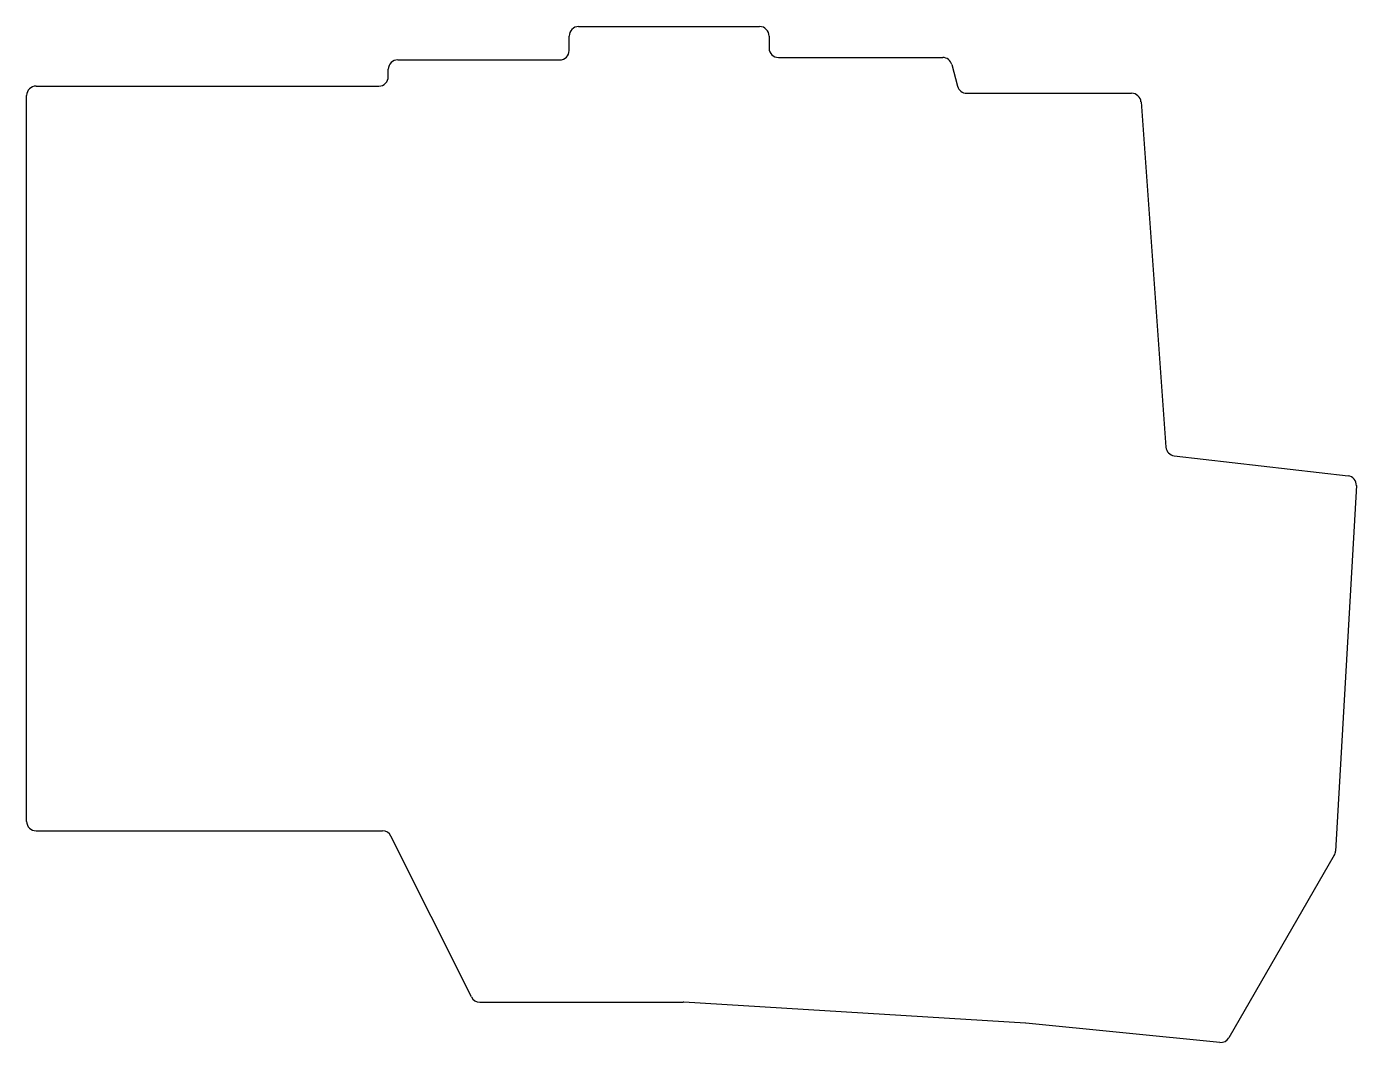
# Model space of a CAD drawing. Header units: millimetres. Extents: x 40 to 179, y -164 to -57.
import ezdxf

# ---------------------------------------------------------------- set-up
doc = ezdxf.new("R2010")
doc.units = ezdxf.units.MM

msp = doc.modelspace()

# ---------------------------------------------------------------- linework, layer by layer
for p, q in [((97.49, -57), (116.51, -57)), ((96.5, -59.51), (96.5, -57.99)), ((117.5, -57.99), (117.5, -59.26)), ((78.49, -60.5), (95.51, -60.5)), ((118.49, -60.25), (135.74, -60.25)), ((136.7, -60.98), (137.3, -63.27)), ((77.5, -62.26), (77.5, -61.49)), ((39.5, -140.51), (39.5, -64.24)), ((40.49, -63.25), (76.51, -63.25)), ((138.26, -64), (155.58, -64)), ((156.57, -64.92), (159.19, -101.18)), ((160.07, -102.09), (178.32, -104.19)), ((179.2, -105.23), (177, -143.64)), ((40.49, -141.5), (76.89, -141.5)), ((86.23, -158.95), (77.77, -142.05)), ((176.87, -144.07), (165.81, -163.24)), ((87.11, -159.5), (108.47, -159.5)), ((144.45, -161.7), (108.53, -159.5)), ((164.85, -163.73), (144.48, -161.7))]:
    msp.add_line(p, q)
for centre, start, end in [((97.49, -57.99), 90, 180), ((116.51, -57.99), 0, 90), ((95.51, -59.51), 270, 0), ((118.49, -59.26), 180, 270), ((78.49, -61.49), 90, 180), ((135.74, -61.24), 14.9314, 90), ((76.51, -62.26), 270, 0), ((40.49, -64.24), 90, 180), ((138.26, -63.01), 194.9314, 270), ((155.58, -64.99), 4.1392, 90), ((160.18, -101.11), 184.1392, 263.4398), ((178.21, -105.18), 356.7263, 83.4398), ((40.49, -140.51), 180, 270), ((76.89, -142.49), 26.5651, 90), ((176.01, -143.58), 330, 356.7263), ((87.11, -158.51), 206.5651, 270), ((108.47, -160.49), 86.5042, 90), ((144.39, -162.68), 84.318, 86.5042), ((164.95, -162.74), 264.318, 330)]:
    msp.add_arc(centre, 0.99, start, end)

doc.saveas('drawing.dxf')
